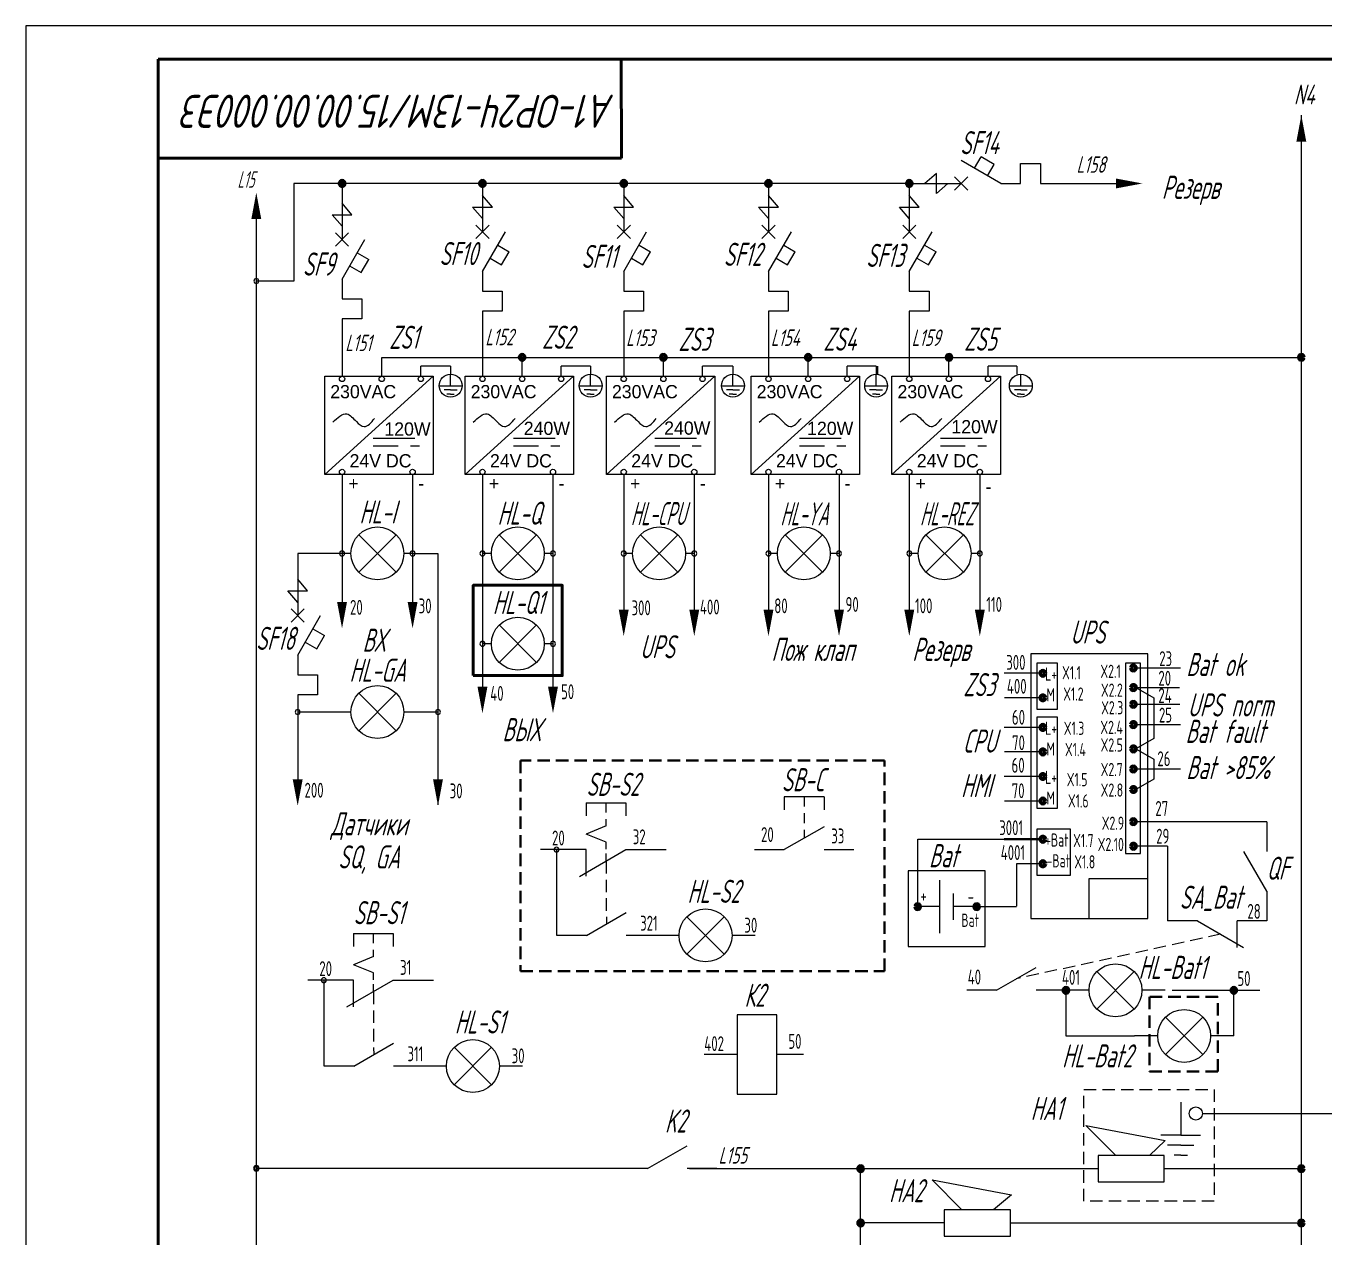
# Model space of a CAD drawing. Header units: millimetres. Extents: x 294 to 6216, y -3442 to 2720.
# Drawn here: x 1625.8 to 1822.1, y 626.2 to 809.3 of the extents above; entities that cross this region are included whole.
import ezdxf
from ezdxf.enums import TextEntityAlignment as Align

# ---------------------------------------------------------------- set-up
doc = ezdxf.new("R2010")
doc.units = ezdxf.units.MM
doc.header["$LTSCALE"] = 15
for name, pattern in [('DASHED2', [0.375, 0.25, -0.125]), ('DOT', [0.25, 0, -0.25]), ('HIDDEN2', [0.1875, 0.125, -0.0625]), ('K5LT_BASIC', [0]), ('K5LT_THIN', [0])]:
    doc.linetypes.add(name, pattern=pattern)
for name, color, linetype, lineweight in [('0.35 TEXT', 7, 'Continuous', 35), ('0.4 ТЕКСТ', 7, 'Continuous', 40), ('LWT 0.5', 7, 'Continuous', 50), ('LWT 0.6', 7, 'Continuous', 50), ('LWT 0.7', 7, 'Continuous', 70)]:
    doc.layers.add(name, color=color, linetype=linetype, lineweight=lineweight)
doc.layers.add('ШТРИХОВАЯ 2', color=7, linetype='HIDDEN2')
doc.styles.add('33', font='gost.shx', dxfattribs={"width": 0.75, "oblique": 15, "height": 2.5})
doc.styles.add('34', font='gost.shx', dxfattribs={"width": 0.75, "oblique": 15, "height": 3.5})
doc.styles.add('35', font='gost.shx', dxfattribs={"width": 0.75, "oblique": 15, "height": 5})
doc.styles.add('OPSI', font='ISI-ROMANS_PL.SHX', dxfattribs={"height": 1.5})

# ---------------------------------------------------------------- blocks, each defined once
blk = doc.blocks.new('НР контакт')
at = {"linetype": 'K5LT_BASIC'}
for p, q in [((4.5, 0), (10.5, 3.46)), ((4.5, 0), (0, 0)), ((15, 0), (10.5, 0))]:
    blk.add_line(p, q, dxfattribs=at)
blk = doc.blocks.new('UZIEMIENIE')
for p, q in [((0, 0), (4.85, 0)), ((2.43, 0), (2.43, 2.43)), ((2.43, -0.92), (1.05, -0.92)), ((2.43, -1.78), (1.64, -1.78)), ((2.43, -0.92), (3.8, -0.92)), ((2.43, -1.78), (3.21, -1.78))]:
    blk.add_line(p, q)
blk.add_circle((2.43, 0), 2.43)
blk = doc.blocks.new('Лампа сигнальная')
at = {"linetype": 'K5LT_BASIC'}
for p, q in [((10.33, -2.83), (4.67, 2.83)), ((4.67, -2.83), (10.33, 2.83)), ((3.5, 0), (0, 0)), ((15, 0), (11.5, 0))]:
    blk.add_line(p, q, dxfattribs=at)
blk.add_circle((7.5, 0), 4, dxfattribs=at)
blk = doc.blocks.new('Кнопка НР без фикс лев')
at = {"linetype": 'K5LT_BASIC'}
for p, q in [((10.5, 8), (4.5, 8)), ((4.5, 8), (4.5, 6)), ((10.5, 8), (10.5, 6)), ((10.5, 3.46), (4.5, 0)), ((0, 0), (4.5, 0)), ((10.5, 0), (15, 0))]:
    blk.add_line(p, q, dxfattribs=at)
at = {"linetype": 'K5LT_THIN'}
for p, q in [((7.5, 8), (7.5, 6.5)), ((7.5, 5.5), (7.5, 4)), ((7.5, 3), (7.5, 1.73))]:
    blk.add_line(p, q, dxfattribs=at)
blk = doc.blocks.new('Реле')
at = {"linetype": 'K5LT_BASIC'}
for p, q in [((5, 6), (5, -6)), ((11, 6), (5, 6)), ((11, -6), (11, 6)), ((5, 0), (0, 0)), ((15, 0), (11, 0)), ((5, -6), (11, -6))]:
    blk.add_line(p, q, dxfattribs=at)
blk = doc.blocks.new('НЗ контакт')
at = {"linetype": 'K5LT_BASIC'}
for p, q in [((4.5, 0), (0, 0)), ((4.5, 0), (11.5, -4.04)), ((10.5, -4), (10.5, 0)), ((15, 0), (10.5, 0))]:
    blk.add_line(p, q, dxfattribs=at)

msp = doc.modelspace()

# ---------------------------------------------------------------- linework, layer by layer
for p, q in [((2675.845, 809.294, -0.041), (1625.845, 809.294, -0.041)), ((1625.845, 809.294, -0.041), (1625.845, 215.294, -0.041)), ((1625.845, 809.294, -0.041), (1625.845, 215.294, -0.041)), ((1818.672, 795.789, -0.041), (1818.672, 223.304, -0.041)), ((1769.248, 787.793, -0.041), (1770.248, 789.523, -0.041)), ((1772.248, 788.363, -0.041), (1770.248, 789.523, -0.041)), ((1773.248, 785.483, -0.041), (1767.248, 788.943, -0.041)), ((1771.248, 786.633, -0.041), (1772.248, 788.363, -0.041)), ((1776.227, 785.483, -0.041), (1776.227, 788.483, -0.041)), ((1776.227, 788.483, -0.041), (1779.227, 788.483, -0.041)), ((1779.227, 788.483, -0.041), (1779.227, 785.483, -0.041)), ((1759.935, 785.483, -0.041), (1666.357, 785.483, -0.041)), ((1666.357, 785.483, -0.041), (1666.357, 770.734, -0.041)), ((1673.636, 785.483, -0.041), (1673.636, 777.01, -0.041)), ((1694.865, 785.483, -0.041), (1694.865, 778.169, -0.041)), ((1716.225, 785.483, -0.041), (1716.225, 778.169, -0.041)), ((1738.109, 785.483, -0.041), (1738.109, 778.169, -0.041)), ((1759.399, 785.483, -0.041), (1759.399, 778.169, -0.041)), ((1759.935, 785.483, -0.041), (1767.248, 785.483, -0.041)), ((1763.498, 786.983, -0.041), (1761.748, 785.483, -0.041)), ((1763.498, 783.983, -0.041), (1763.498, 786.983, -0.041)), ((1765.248, 785.483, -0.041), (1763.498, 783.983, -0.041)), ((1766.248, 786.483, -0.041), (1768.248, 784.483, -0.041)), ((1768.248, 786.483, -0.041), (1766.248, 784.483, -0.041)), ((1773.248, 785.483, -0.041), (1775.227, 785.483, -0.041)), ((1775.227, 785.483, -0.041), (1776.227, 785.483, -0.041)), ((1779.227, 785.483, -0.041), (1790.641, 785.483, -0.041)), ((1660.672, 783.668, -0.041), (1660.672, 582.145, -0.041)), ((1696.365, 781.919, -0.041), (1694.865, 783.669, -0.041)), ((1717.725, 781.919, -0.041), (1716.225, 783.669, -0.041)), ((1739.609, 781.919, -0.041), (1738.109, 783.669, -0.041)), ((1760.899, 781.919, -0.041), (1759.399, 783.669, -0.041)), ((1675.136, 780.76, -0.041), (1673.636, 782.51, -0.041)), ((1693.365, 781.919, -0.041), (1696.365, 781.919, -0.041)), ((1694.865, 780.169, -0.041), (1693.365, 781.919, -0.041)), ((1714.725, 781.919, -0.041), (1717.725, 781.919, -0.041)), ((1716.225, 780.169, -0.041), (1714.725, 781.919, -0.041)), ((1736.609, 781.919, -0.041), (1739.609, 781.919, -0.041)), ((1738.109, 780.169, -0.041), (1736.609, 781.919, -0.041)), ((1757.899, 781.919, -0.041), (1760.899, 781.919, -0.041)), ((1759.399, 780.169, -0.041), (1757.899, 781.919, -0.041)), ((1672.136, 780.76, -0.041), (1675.136, 780.76, -0.041)), ((1673.636, 779.01, -0.041), (1672.136, 780.76, -0.041)), ((1695.865, 779.169, -0.041), (1693.865, 777.169, -0.041)), ((1695.865, 777.169, -0.041), (1693.865, 779.169, -0.041)), ((1717.225, 779.169, -0.041), (1715.225, 777.169, -0.041)), ((1717.225, 777.169, -0.041), (1715.225, 779.169, -0.041)), ((1739.109, 779.169, -0.041), (1737.109, 777.169, -0.041)), ((1739.109, 777.169, -0.041), (1737.109, 779.169, -0.041)), ((1760.399, 779.169, -0.041), (1758.399, 777.169, -0.041)), ((1760.399, 777.169, -0.041), (1758.399, 779.169, -0.041)), ((1674.636, 778.01, -0.041), (1672.636, 776.01, -0.041)), ((1674.636, 776.01, -0.041), (1672.636, 778.01, -0.041)), ((1694.865, 772.169, -0.041), (1698.325, 778.169, -0.041)), ((1716.225, 772.169, -0.041), (1719.685, 778.169, -0.041)), ((1738.109, 772.169, -0.041), (1741.569, 778.169, -0.041)), ((1759.399, 772.169, -0.041), (1762.859, 778.169, -0.041)), ((1673.636, 771.01, -0.041), (1677.096, 777.01, -0.041)), ((1697.175, 776.169, -0.041), (1698.905, 775.169, -0.041)), ((1718.535, 776.169, -0.041), (1720.265, 775.169, -0.041)), ((1740.419, 776.169, -0.041), (1742.149, 775.169, -0.041)), ((1761.709, 776.169, -0.041), (1763.439, 775.169, -0.041)), ((1675.946, 775.01, -0.041), (1677.676, 774.01, -0.041)), ((1676.516, 772.01, -0.041), (1677.676, 774.01, -0.041)), ((1696.015, 774.169, -0.041), (1697.745, 773.169, -0.041)), ((1697.745, 773.169, -0.041), (1698.905, 775.169, -0.041)), ((1717.375, 774.169, -0.041), (1719.105, 773.169, -0.041)), ((1719.105, 773.169, -0.041), (1720.265, 775.169, -0.041)), ((1739.259, 774.169, -0.041), (1740.989, 773.169, -0.041)), ((1740.989, 773.169, -0.041), (1742.149, 775.169, -0.041)), ((1760.549, 774.169, -0.041), (1762.279, 773.169, -0.041)), ((1762.279, 773.169, -0.041), (1763.439, 775.169, -0.041)), ((1674.786, 773.01, -0.041), (1676.516, 772.01, -0.041)), ((1694.865, 772.169, -0.041), (1694.865, 770.191, -0.041)), ((1716.225, 772.169, -0.041), (1716.225, 770.191, -0.041)), ((1738.109, 772.169, -0.041), (1738.109, 770.191, -0.041)), ((1759.399, 772.169, -0.041), (1759.399, 770.191, -0.041)), ((1666.357, 770.734, -0.041), (1660.672, 770.734, -0.041)), ((1673.636, 771.01, -0.041), (1673.636, 769.031, -0.041)), ((1694.865, 770.191, -0.041), (1694.865, 769.191, -0.041)), ((1716.225, 770.191, -0.041), (1716.225, 769.191, -0.041)), ((1738.109, 770.191, -0.041), (1738.109, 769.191, -0.041)), ((1759.399, 770.191, -0.041), (1759.399, 769.191, -0.041)), ((1673.636, 769.031, -0.041), (1673.636, 768.031, -0.041)), ((1673.636, 768.031, -0.041), (1676.636, 768.031, -0.041)), ((1676.636, 768.031, -0.041), (1676.636, 765.031, -0.041)), ((1694.865, 769.191, -0.041), (1697.865, 769.191, -0.041)), ((1697.865, 769.191, -0.041), (1697.865, 766.191, -0.041)), ((1716.225, 769.191, -0.041), (1719.225, 769.191, -0.041)), ((1719.225, 769.191, -0.041), (1719.225, 766.191, -0.041)), ((1738.109, 769.191, -0.041), (1741.109, 769.191, -0.041)), ((1741.109, 769.191, -0.041), (1741.109, 766.191, -0.041)), ((1759.399, 769.191, -0.041), (1762.399, 769.191, -0.041)), ((1762.399, 769.191, -0.041), (1762.399, 766.191, -0.041)), ((1697.865, 766.191, -0.041), (1694.865, 766.191, -0.041)), ((1694.865, 766.191, -0.041), (1694.865, 756.328, -0.041)), ((1719.225, 766.191, -0.041), (1716.225, 766.191, -0.041)), ((1716.225, 766.191, -0.041), (1716.225, 756.328, -0.041)), ((1741.109, 766.191, -0.041), (1738.109, 766.191, -0.041)), ((1738.109, 766.191, -0.041), (1738.109, 756.328, -0.041)), ((1762.399, 766.191, -0.041), (1759.399, 766.191, -0.041)), ((1759.399, 766.191, -0.041), (1759.399, 756.328, -0.041)), ((1676.636, 765.031, -0.041), (1673.636, 765.031, -0.041)), ((1673.636, 765.031, -0.041), (1673.636, 756.328, -0.041)), ((1679.636, 756.328, -0.041), (1679.636, 759.195, -0.041)), ((1679.636, 759.195, -0.041), (1818.672, 759.195, -0.041)), ((1700.865, 756.328, -0.041), (1700.865, 759.195, -0.041)), ((1722.225, 756.328, -0.041), (1722.225, 759.195, -0.041)), ((1744.109, 756.328, -0.041), (1744.109, 759.195, -0.041)), ((1765.399, 756.328, -0.041), (1765.399, 759.195, -0.041)), ((1671.011, 741.473, -0.041), (1687.419, 756.328, -0.041)), ((1692.24, 741.473, -0.041), (1708.647, 756.328, -0.041)), ((1713.6, 741.473, -0.041), (1730.007, 756.328, -0.041)), ((1735.484, 741.473, -0.041), (1751.892, 756.328, -0.041)), ((1756.774, 741.473, -0.041), (1773.182, 756.328, -0.041)), ((1678.35, 746.982, -0.041), (1684.65, 746.982, -0.041)), ((1699.579, 746.982, -0.041), (1705.878, 746.982, -0.041)), ((1720.939, 746.982, -0.041), (1727.238, 746.982, -0.041)), ((1742.823, 746.982, -0.041), (1749.123, 746.982, -0.041)), ((1764.113, 746.982, -0.041), (1770.413, 746.982, -0.041)), ((1673.636, 741.473, -0.041), (1673.636, 722.387, -0.041)), ((1684.301, 741.473, -0.041), (1684.301, 722.228, -0.041)), ((1694.865, 741.473, -0.041), (1694.865, 709.561, -0.041)), ((1705.529, 741.473, -0.041), (1705.529, 711.198, -0.041)), ((1705.529, 741.473, -0.041), (1705.529, 709.402, -0.041)), ((1716.225, 741.473, -0.041), (1716.225, 721.211, -0.041)), ((1726.889, 741.473, -0.041), (1726.889, 725.401, -0.041)), ((1726.889, 741.473, -0.041), (1726.889, 721.052, -0.041)), ((1738.109, 741.473, -0.041), (1738.109, 721.211, -0.041)), ((1748.774, 741.473, -0.041), (1748.774, 725.401, -0.041)), ((1748.774, 741.473, -0.041), (1748.774, 721.052, -0.041)), ((1759.399, 741.473, -0.041), (1759.399, 721.211, -0.041)), ((1770.064, 741.473, -0.041), (1770.064, 725.401, -0.041)), ((1770.064, 741.473, -0.041), (1770.064, 721.052, -0.041)), ((1673.636, 729.555, -0.041), (1666.928, 729.555, -0.041)), ((1666.928, 729.555, -0.041), (1666.928, 720.153, -0.041)), ((1684.301, 729.555, -0.041), (1688.142, 729.555, -0.041)), ((1688.142, 729.555, -0.041), (1688.142, 691.562, -0.041)), ((1668.428, 723.903, -0.041), (1666.928, 725.653, -0.041)), ((1665.428, 723.903, -0.041), (1668.428, 723.903, -0.041)), ((1666.928, 722.153, -0.041), (1665.428, 723.903, -0.041)), ((1673.636, 722.387, -0.041), (1673.636, 722.228, -0.041)), ((1667.928, 721.153, -0.041), (1665.928, 719.153, -0.041)), ((1667.928, 719.153, -0.041), (1665.928, 721.153, -0.041)), ((1716.225, 721.211, -0.041), (1716.225, 721.052, -0.041)), ((1738.109, 721.211, -0.041), (1738.109, 721.052, -0.041)), ((1759.399, 721.211, -0.041), (1759.399, 721.052, -0.041)), ((1666.928, 714.153, -0.041), (1670.388, 720.153, -0.041)), ((1669.238, 718.153, -0.041), (1670.968, 717.153, -0.041)), ((1669.808, 715.153, -0.041), (1670.968, 717.153, -0.041)), ((1668.078, 716.153, -0.041), (1669.808, 715.153, -0.041)), ((1666.928, 714.153, -0.041), (1666.928, 712.174, -0.041)), ((1666.928, 712.174, -0.041), (1666.928, 711.174, -0.041)), ((1666.928, 711.174, -0.041), (1669.928, 711.174, -0.041)), ((1669.928, 711.174, -0.041), (1669.928, 708.174, -0.041)), ((1779.224, 711.43, -0.041), (1773.751, 711.43, -0.041)), ((1793.659, 712.231, -0.041), (1800.402, 712.231, -0.041)), ((1694.865, 709.561, -0.041), (1694.865, 709.402, -0.041)), ((1793.659, 709.267, -0.041), (1800.26, 709.267, -0.041)), ((1793.659, 709.267, -0.041), (1796.379, 707.697, -0.041)), ((1666.928, 708.174, -0.041), (1666.928, 695.404, -0.041)), ((1669.928, 708.174, -0.041), (1666.928, 708.174, -0.041)), ((1779.224, 707.723, -0.041), (1773.781, 707.723, -0.041)), ((1793.659, 706.743, -0.041), (1800.3, 706.743, -0.041)), ((1796.379, 707.697, -0.041), (1796.379, 701.576, -0.041)), ((1779.224, 703.247, -0.041), (1773.751, 703.247, -0.041)), ((1793.659, 703.674, -0.041), (1800.402, 703.674, -0.041)), ((1796.379, 701.576, -0.041), (1793.659, 700.006, -0.041)), ((1779.224, 699.54, -0.041), (1773.781, 699.54, -0.041)), ((1793.659, 700.006, -0.041), (1796.379, 698.436, -0.041)), ((1793.659, 696.966, -0.041), (1800.415, 696.966, -0.041)), ((1796.379, 698.436, -0.041), (1796.379, 695.43, -0.041)), ((1779.224, 695.826, -0.041), (1773.751, 695.826, -0.041)), ((1796.379, 695.43, -0.041), (1793.659, 693.86, -0.041)), ((1779.224, 692.119, -0.041), (1773.781, 692.119, -0.041)), ((1801.099, 688.995, -0.041), (1793.659, 688.995, -0.041)), ((1813.455, 688.995, -0.041), (1801.099, 688.995, -0.041)), ((1760.669, 676.526, -0.041), (1760.669, 686.337, -0.041)), ((1760.669, 686.337, -0.041), (1771.146, 686.337, -0.041)), ((1771.146, 686.337, -0.041), (1773.751, 686.337, -0.041)), ((1798.455, 685.288, -0.041), (1793.659, 685.288, -0.041)), ((1798.455, 685.288, -0.041), (1798.455, 673.995, -0.041)), ((1706.059, 684.771, -0.041), (1703.632, 684.771, -0.041)), ((1710.559, 684.771, -0.041), (1706.059, 684.771, -0.041)), ((1706.059, 684.771, -0.041), (1706.059, 671.804, -0.041)), ((1716.559, 684.771, -0.041), (1722.626, 684.771, -0.041)), ((1779.224, 682.63, -0.041), (1775.604, 682.63, -0.041)), ((1775.604, 682.63, -0.041), (1775.604, 676.206, -0.041)), ((1786.61, 674.385, -0.041), (1786.61, 680.407, -0.041)), ((1786.61, 680.407, -0.041), (1795.452, 680.407, -0.041)), ((1769.957, 676.151, -0.041), (1775.604, 676.151, -0.041)), ((1775.604, 676.206, -0.041), (1775.604, 676.206, -0.041)), ((1670.876, 665.021, -0.041), (1668.448, 665.021, -0.041)), ((1675.376, 665.021, -0.041), (1670.876, 665.021, -0.041)), ((1670.876, 665.021, -0.041), (1670.876, 652.054, -0.041)), ((1681.376, 665.021, -0.041), (1687.442, 665.021, -0.041)), ((1783.082, 663.504, -0.041), (1783.082, 656.606, -0.041)), ((1799.133, 663.504, -0.041), (1812.411, 663.504, -0.041)), ((1808.466, 656.606, -0.041), (1808.466, 663.504, -0.041)), ((1783.082, 656.606, -0.041), (1793.466, 656.606, -0.041)), ((1800.443, 646.6, -0.041), (1800.443, 641.6, -0.041)), ((1803.726, 644.87, -0.041), (1824.679, 644.87, -0.041)), ((1790.609, 638.545, -0.041), (1786.106, 643.048, -0.041)), ((1786.106, 643.048, -0.041), (1798.088, 640.804, -0.041)), ((1798.088, 640.804, -0.041), (1795.717, 638.545, -0.041)), ((1800.443, 641.6, -0.041), (1797.443, 641.6, -0.041)), ((1800.443, 640.1, -0.041), (1798.443, 640.1, -0.041)), ((1800.443, 641.6, -0.041), (1803.443, 641.6, -0.041)), ((1800.443, 640.1, -0.041), (1802.443, 640.1, -0.041)), ((1787.935, 638.545, -0.041), (1787.935, 634.545, -0.041)), ((1797.935, 638.545, -0.041), (1787.935, 638.545, -0.041)), ((1797.935, 634.545, -0.041), (1797.935, 638.545, -0.041)), ((1800.443, 638.6, -0.041), (1799.443, 638.6, -0.041)), ((1800.443, 638.6, -0.041), (1801.443, 638.6, -0.041)), ((1715.307, 636.545, -0.041), (1660.672, 636.545, -0.041)), ((1726.159, 636.545, -0.041), (1787.935, 636.545, -0.041)), ((1752.039, 618.594, -0.041), (1752.039, 636.545, -0.041)), ((1797.935, 636.545, -0.041), (1818.679, 636.545, -0.041)), ((1767.368, 630.331, -0.041), (1762.864, 634.834, -0.041)), ((1762.864, 634.834, -0.041), (1774.847, 632.591, -0.041)), ((1787.935, 634.545, -0.041), (1797.935, 634.545, -0.041)), ((1774.847, 632.591, -0.041), (1772.139, 630.331, -0.041)), ((1774.693, 630.331, -0.041), (1764.693, 630.331, -0.041)), ((1764.693, 630.331, -0.041), (1764.693, 626.331, -0.041)), ((1774.693, 626.331, -0.041), (1774.693, 630.331, -0.041)), ((1764.693, 628.331, -0.041), (1752.039, 628.331, -0.041)), ((1774.693, 628.331, -0.041), (1818.679, 628.331, -0.041)), ((1764.693, 626.331, -0.041), (1774.693, 626.331, -0.041))]:
    msp.add_line(p, q)
at = {"lineweight": 25}
for p, q in [((1685.541, 756.328, -0.041), (1685.542, 757.871, -0.041)), ((1690.049, 757.871, -0.041), (1685.542, 757.871, -0.041)), ((1690.049, 757.871, -0.041), (1690.049, 756.639, -0.041)), ((1711.215, 757.871, -0.041), (1706.77, 757.871, -0.041)), ((1706.77, 756.328, -0.041), (1706.77, 757.871, -0.041)), ((1711.215, 757.871, -0.041), (1711.215, 756.639, -0.041)), ((1732.729, 757.871, -0.041), (1728.13, 757.871, -0.041)), ((1728.13, 756.328, -0.041), (1728.13, 757.871, -0.041)), ((1732.729, 757.871, -0.041), (1732.729, 756.639, -0.041)), ((1750.014, 756.328, -0.041), (1750.015, 757.871, -0.041)), ((1754.38, 757.871, -0.041), (1750.015, 757.871, -0.041)), ((1754.38, 757.871, -0.041), (1754.38, 756.639, -0.041)), ((1754.608, 757.871, -0.041), (1754.608, 756.639, -0.041)), ((1775.67, 757.871, -0.041), (1771.304, 757.871, -0.041)), ((1771.304, 756.328, -0.041), (1771.304, 757.871, -0.041)), ((1775.67, 757.871, -0.041), (1775.67, 756.639, -0.041))]:
    msp.add_line(p, q, dxfattribs=at)
at = {"linetype": 'DASHED2'}
for p, q in [((1678.35, 745.839, -0.041), (1685.335, 745.839, -0.041)), ((1699.579, 745.839, -0.041), (1706.564, 745.839, -0.041)), ((1720.939, 745.839, -0.041), (1727.924, 745.839, -0.041)), ((1742.823, 745.839, -0.041), (1749.808, 745.839, -0.041)), ((1764.113, 745.839, -0.041), (1771.098, 745.839, -0.041))]:
    msp.add_line(p, q, dxfattribs=at)
at = {"linetype": 'K5LT_BASIC'}
for p, q in [((1681.812, 726.725, -0.041), (1676.152, 732.385, -0.041)), ((1676.152, 726.725, -0.041), (1681.812, 732.385, -0.041)), ((1703.04, 726.725, -0.041), (1697.38, 732.385, -0.041)), ((1697.38, 726.725, -0.041), (1703.04, 732.385, -0.041)), ((1724.4, 726.725, -0.041), (1718.74, 732.385, -0.041)), ((1718.74, 726.725, -0.041), (1724.4, 732.385, -0.041)), ((1746.285, 726.725, -0.041), (1740.625, 732.385, -0.041)), ((1740.625, 726.725, -0.041), (1746.285, 732.385, -0.041)), ((1767.575, 726.725, -0.041), (1761.915, 732.385, -0.041)), ((1761.915, 726.725, -0.041), (1767.575, 732.385, -0.041)), ((1674.982, 729.555, -0.041), (1673.636, 729.555, -0.041)), ((1684.301, 729.555, -0.041), (1682.982, 729.555, -0.041)), ((1696.21, 729.555, -0.041), (1694.865, 729.555, -0.041)), ((1705.529, 729.555, -0.041), (1704.21, 729.555, -0.041)), ((1717.57, 729.555, -0.041), (1716.225, 729.555, -0.041)), ((1726.889, 729.555, -0.041), (1725.57, 729.555, -0.041)), ((1739.455, 729.555, -0.041), (1738.109, 729.555, -0.041)), ((1748.774, 729.555, -0.041), (1747.455, 729.555, -0.041)), ((1760.745, 729.555, -0.041), (1759.399, 729.555, -0.041)), ((1770.064, 729.555, -0.041), (1768.745, 729.555, -0.041)), ((1703.04, 713.072, -0.041), (1697.38, 718.732, -0.041)), ((1697.38, 713.072, -0.041), (1703.04, 718.732, -0.041)), ((1696.21, 715.902, -0.041), (1694.865, 715.902, -0.041)), ((1705.529, 715.902, -0.041), (1704.21, 715.902, -0.041)), ((1681.812, 702.747, -0.041), (1676.152, 708.407, -0.041)), ((1676.152, 702.747, -0.041), (1681.812, 708.407, -0.041)), ((1674.982, 705.577, -0.041), (1666.928, 705.577, -0.041)), ((1688.142, 705.577, -0.041), (1682.982, 705.577, -0.041)), ((1710.559, 691.862, -0.041), (1716.559, 691.862, -0.041)), ((1710.559, 691.862, -0.041), (1710.559, 689.862, -0.041)), ((1716.559, 691.862, -0.041), (1716.559, 689.862, -0.041)), ((1709.559, 680.731, -0.041), (1716.559, 684.771, -0.041)), ((1710.559, 680.771, -0.041), (1710.559, 684.771, -0.041)), ((1764.022, 672.151, -0.041), (1764.022, 680.151, -0.041)), ((1766.022, 678.151, -0.041), (1766.022, 674.151, -0.041)), ((1764.022, 676.151, -0.041), (1761.044, 676.151, -0.041)), ((1769.207, 676.151, -0.041), (1766.022, 676.151, -0.041)), ((1675.376, 672.112, -0.041), (1681.376, 672.112, -0.041)), ((1675.376, 672.112, -0.041), (1675.376, 670.112, -0.041)), ((1681.376, 672.112, -0.041), (1681.376, 670.112, -0.041)), ((1674.376, 660.981, -0.041), (1681.376, 665.021, -0.041)), ((1675.376, 661.021, -0.041), (1675.376, 665.021, -0.041))]:
    msp.add_line(p, q, dxfattribs=at)
at = {"linetype": 'K5LT_THIN'}
for p, q in [((1713.559, 690.362, -0.041), (1713.559, 691.862, -0.041)), ((1713.559, 688.38, -0.041), (1713.559, 689.38, -0.041)), ((1713.559, 688.38, -0.041), (1710.559, 687.13, -0.041)), ((1713.559, 685.88, -0.041), (1710.559, 687.13, -0.041)), ((1713.559, 684.824, -0.041), (1713.559, 685.88, -0.041)), ((1713.559, 683.04, -0.041), (1713.559, 684.162, -0.041)), ((1678.376, 670.612, -0.041), (1678.376, 672.112, -0.041)), ((1678.376, 668.629, -0.041), (1678.376, 669.629, -0.041)), ((1678.376, 668.629, -0.041), (1675.376, 667.379, -0.041)), ((1678.376, 666.129, -0.041), (1675.376, 667.379, -0.041)), ((1678.376, 665.074, -0.041), (1678.376, 666.129, -0.041)), ((1678.376, 663.289, -0.041), (1678.376, 664.412, -0.041))]:
    msp.add_line(p, q, dxfattribs=at)
at = {"elevation": -0.041}
for points in [[(1818.672, 791.789, 1.5, 0, 0), (1818.672, 795.789, 0, 0, 0)], [(1790.641, 785.483, 1.5, 0, 0), (1794.641, 785.483, 0, 0, 0)], [(1673.636, 722.228, 1.5, 0, 0), (1673.636, 718.228, 0, 0, 0)], [(1684.301, 722.228, 1.5, 0, 0), (1684.301, 718.228, 0, 0, 0)], [(1716.225, 721.052, 1.5, 0, 0), (1716.225, 717.052, 0, 0, 0)], [(1726.889, 721.052, 1.5, 0, 0), (1726.889, 717.052, 0, 0, 0)], [(1738.109, 721.052, 1.5, 0, 0), (1738.109, 717.052, 0, 0, 0)], [(1748.774, 721.052, 1.5, 0, 0), (1748.774, 717.052, 0, 0, 0)], [(1759.399, 721.052, 1.5, 0, 0), (1759.399, 717.052, 0, 0, 0)], [(1770.064, 721.052, 1.5, 0, 0), (1770.064, 717.052, 0, 0, 0)], [(1694.865, 709.402, 1.5, 0, 0), (1694.865, 705.402, 0, 0, 0)], [(1705.529, 709.402, 1.5, 0, 0), (1705.529, 705.402, 0, 0, 0)], [(1666.928, 695.404, 1.5, 0, 0), (1666.928, 691.404, 0, 0, 0)], [(1688.142, 695.404, 1.5, 0, 0), (1688.142, 691.404, 0, 0, 0)]]:
    msp.add_lwpolyline(points, format="xyseb", dxfattribs=at)
for points in [[(1671.011, 756.328), (1687.419, 756.328), (1687.419, 741.473), (1671.011, 741.473)], [(1692.24, 756.328), (1708.647, 756.328), (1708.647, 741.473), (1692.24, 741.473)], [(1713.6, 756.328), (1730.007, 756.328), (1730.007, 741.473), (1713.6, 741.473)], [(1735.484, 756.328), (1751.892, 756.328), (1751.892, 741.473), (1735.484, 741.473)], [(1756.774, 756.328), (1773.182, 756.328), (1773.182, 741.473), (1756.774, 741.473)], [(1778.685, 705.991), (1781.788, 705.991), (1781.788, 712.961), (1778.685, 712.961)], [(1792.087, 684.202), (1794.354, 684.202), (1794.354, 712.952), (1792.087, 712.952)], [(1778.685, 691.033), (1781.788, 691.033), (1781.788, 704.777), (1778.685, 704.777)], [(1778.685, 680.897), (1783.763, 680.897), (1783.763, 687.867), (1778.685, 687.867)], [(1759.251, 670.105), (1770.864, 670.105), (1770.864, 681.57), (1759.251, 681.57)]]:
    msp.add_lwpolyline(points, close=True, dxfattribs=at)
msp.add_lwpolyline([(1795.452, 709.988), (1795.452, 714.361), (1777.768, 714.361), (1777.768, 674.385), (1795.452, 674.385), (1795.452, 709.988)], dxfattribs=at)
for centre, radius in [((1673.636, 755.929, -0.041), 0.399), ((1679.636, 755.929, -0.041), 0.399), ((1685.541, 755.929, -0.041), 0.399), ((1694.865, 755.929, -0.041), 0.399), ((1700.865, 755.929, -0.041), 0.399), ((1706.77, 755.929, -0.041), 0.399), ((1716.225, 755.929, -0.041), 0.399), ((1722.225, 755.929, -0.041), 0.399), ((1728.13, 755.929, -0.041), 0.399), ((1738.109, 755.929, -0.041), 0.399), ((1744.109, 755.929, -0.041), 0.399), ((1750.014, 755.929, -0.041), 0.399), ((1759.399, 755.929, -0.041), 0.399), ((1765.399, 755.929, -0.041), 0.399), ((1771.304, 755.929, -0.041), 0.399), ((1673.636, 741.871, -0.041), 0.399), ((1684.301, 741.871, -0.041), 0.399), ((1694.865, 741.871, -0.041), 0.399), ((1705.529, 741.871, -0.041), 0.399), ((1716.225, 741.871, -0.041), 0.399), ((1726.889, 741.871, -0.041), 0.399), ((1738.109, 741.871, -0.041), 0.399), ((1748.774, 741.871, -0.041), 0.399), ((1759.399, 741.871, -0.041), 0.399), ((1770.064, 741.871, -0.041), 0.399), ((1802.726, 644.87, -0.041), 1)]:
    msp.add_circle(centre, radius)
at = {"linetype": 'K5LT_BASIC'}
for centre in [(1678.982, 729.555, -0.041), (1700.21, 729.555, -0.041), (1721.57, 729.555, -0.041), (1743.455, 729.555, -0.041), (1764.745, 729.555, -0.041), (1700.21, 715.902, -0.041), (1678.982, 705.577, -0.041)]:
    msp.add_circle(centre, 4, dxfattribs=at)
for centre, start, end in [((1660.672, 770.734, -0.041), 0, 180), ((1660.672, 770.734, -0.041), 180, 0), ((1673.636, 729.555, -0.041), 0, 180), ((1673.636, 729.555, -0.041), 180, 0), ((1684.301, 729.555, -0.041), 0, 180), ((1684.301, 729.555, -0.041), 180, 0), ((1694.865, 729.555, -0.041), 0, 180), ((1694.865, 729.555, -0.041), 180, 0), ((1705.529, 729.555, -0.041), 0, 180), ((1705.529, 729.555, -0.041), 180, 0), ((1716.225, 729.555, -0.041), 0, 180), ((1716.225, 729.555, -0.041), 180, 0), ((1726.889, 729.555, -0.041), 0, 180), ((1726.889, 729.555, -0.041), 180, 0), ((1738.109, 729.555, -0.041), 0, 180), ((1738.109, 729.555, -0.041), 180, 0), ((1748.774, 729.555, -0.041), 0, 180), ((1748.774, 729.555, -0.041), 180, 0), ((1759.399, 729.555, -0.041), 0, 180), ((1759.399, 729.555, -0.041), 180, 0), ((1770.064, 729.555, -0.041), 0, 180), ((1770.064, 729.555, -0.041), 180, 0), ((1694.865, 715.902, -0.041), 0, 180), ((1694.865, 715.902, -0.041), 180, 0), ((1705.529, 715.902, -0.041), 0, 180), ((1705.529, 715.902, -0.041), 180, 0), ((1666.928, 705.577, -0.041), 0, 180), ((1666.928, 705.577, -0.041), 180, 0), ((1688.142, 705.577, -0.041), 0, 180), ((1688.142, 705.577, -0.041), 180, 0), ((1706.059, 684.771, -0.041), 0, 180), ((1706.059, 684.771, -0.041), 180, 0), ((1670.876, 665.021, -0.041), 0, 180), ((1670.876, 665.021, -0.041), 180, 0)]:
    msp.add_arc(centre, 0.375, start, end)
for points in [[(1672.245, 749.383, -0.041), (1674.353, 750.651, -0.041), (1675.808, 749.486, -0.041), (1676.956, 748.736, -0.041), (1678.562, 749.962, -0.041)], [(1693.474, 749.383, -0.041), (1695.581, 750.651, -0.041), (1697.036, 749.486, -0.041), (1698.184, 748.736, -0.041), (1699.79, 749.962, -0.041)], [(1714.834, 749.383, -0.041), (1716.941, 750.651, -0.041), (1718.396, 749.486, -0.041), (1719.544, 748.736, -0.041), (1721.15, 749.962, -0.041)], [(1736.719, 749.383, -0.041), (1738.826, 750.651, -0.041), (1740.281, 749.486, -0.041), (1741.429, 748.736, -0.041), (1743.035, 749.962, -0.041)], [(1758.008, 749.383, -0.041), (1760.116, 750.651, -0.041), (1761.571, 749.486, -0.041), (1762.718, 748.736, -0.041), (1764.325, 749.962, -0.041)]]:
    msp.add_spline(points, degree=3)
at = {"layer": '0.35 TEXT', "elevation": -0.041}
msp.add_lwpolyline([(1660.672, 780.1, 1.5, 0, 0), (1660.672, 784.1, 0, 0, 0)], format="xyseb", dxfattribs=at)
at = {"layer": '0.35 TEXT'}
for start, end in [(0, 180), (180, 0)]:
    msp.add_arc((1660.672, 636.589, -0.041), 0.375, start, end, dxfattribs=at)
at = {"layer": '0.4 ТЕКСТ'}
msp.add_line((1779.224, 686.337, -0.041), (1773.751, 686.337, -0.041), dxfattribs=at)
at = {"layer": '0.4 ТЕКСТ', "linetype": 'HIDDEN2', "elevation": -0.02}
for points in [[(1700.614, 666.417), (1755.671, 666.417), (1755.671, 698.228), (1700.614, 698.228)], [(1795.728, 651.242), (1806.064, 651.242), (1806.064, 662.514), (1795.728, 662.514)]]:
    msp.add_lwpolyline(points, close=True, dxfattribs=at)
at = {"layer": 'LWT 0.5', "elevation": -0.041}
msp.add_lwpolyline([(1693.469, 711.096), (1706.917, 711.096), (1706.917, 724.745), (1693.469, 724.745)], close=True, dxfattribs=at)
at = {"layer": 'LWT 0.6'}
for p, q in [((1645.845, 804.294, -0.041), (2670.845, 804.294, -0.041)), ((1645.845, 220.294, -0.041), (1645.845, 804.294, -0.041)), ((1715.895, 789.294, -0.041), (1715.845, 804.294, -0.041)), ((1645.845, 789.294, -0.041), (1715.895, 789.294, -0.041))]:
    msp.add_line(p, q, dxfattribs=at)
at = {"layer": 'LWT 0.7'}
for centre, start, end in [((1673.636, 785.483, -0.041), 0, 180), ((1673.636, 785.483, -0.041), 180, 0), ((1694.865, 785.483, -0.041), 0, 180), ((1694.865, 785.483, -0.041), 180, 0), ((1716.225, 785.483, -0.041), 0, 180), ((1716.225, 785.483, -0.041), 180, 0), ((1738.109, 785.483, -0.041), 0, 180), ((1738.109, 785.483, -0.041), 180, 0), ((1759.399, 785.483, -0.041), 0, 180), ((1759.399, 785.483, -0.041), 180, 0), ((1700.865, 759.195, -0.041), 0, 180), ((1722.225, 759.195, -0.041), 0, 180), ((1744.109, 759.195, -0.041), 0, 180), ((1765.399, 759.195, -0.041), 0, 180), ((1818.672, 759.195, -0.041), 0, 180), ((1700.865, 759.195, -0.041), 180, 0), ((1722.225, 759.195, -0.041), 180, 0), ((1744.109, 759.195, -0.041), 180, 0), ((1765.399, 759.195, -0.041), 180, 0), ((1818.672, 759.195, -0.041), 180, 0), ((1793.284, 712.231, -0.041), 0, 180), ((1779.599, 711.43, -0.041), 0, 180), ((1779.599, 711.43, -0.041), 180, 0), ((1793.284, 712.231, -0.041), 180, 0), ((1793.284, 709.267, -0.041), 0, 180), ((1793.284, 709.267, -0.041), 180, 0), ((1779.599, 707.723, -0.041), 0, 180), ((1779.599, 707.723, -0.041), 180, 0), ((1793.284, 706.743, -0.041), 0, 180), ((1793.284, 706.743, -0.041), 180, 0), ((1779.599, 703.247, -0.041), 0, 180), ((1779.599, 703.247, -0.041), 180, 0), ((1793.284, 703.674, -0.041), 0, 180), ((1793.284, 703.674, -0.041), 180, 0), ((1779.599, 699.54, -0.041), 0, 180), ((1779.599, 699.54, -0.041), 180, 0), ((1793.284, 700.006, -0.041), 0, 180), ((1793.284, 700.006, -0.041), 180, 0), ((1793.284, 696.966, -0.041), 0, 180), ((1793.284, 696.966, -0.041), 180, 0), ((1779.599, 695.826, -0.041), 0, 180), ((1779.599, 695.826, -0.041), 180, 0), ((1793.284, 693.86, -0.041), 0, 180), ((1793.284, 693.86, -0.041), 180, 0), ((1779.599, 692.119, -0.041), 0, 180), ((1779.599, 692.119, -0.041), 180, 0), ((1793.284, 688.995, -0.041), 0, 180), ((1793.284, 688.995, -0.041), 180, 0), ((1779.599, 686.337, -0.041), 0, 180), ((1779.599, 686.337, -0.041), 180, 0), ((1793.284, 685.288, -0.041), 0, 180), ((1793.284, 685.288, -0.041), 180, 0), ((1779.599, 682.63, -0.041), 0, 180), ((1779.599, 682.63, -0.041), 180, 0), ((1760.669, 676.151, -0.041), 0, 180), ((1760.669, 676.151, -0.041), 180, 0), ((1769.582, 676.151, -0.041), 0, 180), ((1769.582, 676.151, -0.041), 180, 0), ((1783.082, 663.504, -0.041), 0, 180), ((1783.082, 663.504, -0.041), 180, 0), ((1808.466, 663.504, -0.041), 0, 180), ((1808.466, 663.504, -0.041), 180, 0), ((1752.039, 636.545, -0.041), 0, 180), ((1752.039, 636.545, -0.041), 180, 0), ((1818.679, 636.545, -0.041), 0, 180), ((1818.679, 636.545, -0.041), 180, 0), ((1752.039, 628.331, -0.041), 0, 180), ((1752.039, 628.331, -0.041), 180, 0), ((1818.679, 628.331, -0.041), 0, 180), ((1818.679, 628.331, -0.041), 180, 0)]:
    msp.add_arc(centre, 0.375, start, end, dxfattribs=at)
at = {"layer": 'ШТРИХОВАЯ 2'}
for p, q in [((1713.559, 683.04, -0.041), (1713.6, 673.534, -0.041)), ((1806.455, 671.975, -0.041), (1775.582, 665.234, -0.041)), ((1678.376, 663.289, -0.041), (1678.417, 653.784, -0.041)), ((1785.788, 648.518, -0.041), (1805.502, 648.518, -0.041)), ((1785.788, 631.609, -0.041), (1785.788, 648.518, -0.041)), ((1805.502, 648.518, -0.041), (1805.502, 631.609, -0.041)), ((1805.502, 631.609, -0.041), (1785.788, 631.609, -0.041))]:
    msp.add_line(p, q, dxfattribs=at)

# ---------------------------------------------------------------- block references
at = {"xscale": 0.711002539814217, "yscale": 0.711002539817855, "zscale": 0.7110025398181037}
for p in [(1688.325, 754.914, -0.041), (1709.49, 754.914, -0.041), (1731.004, 754.914, -0.041), (1752.655, 754.914, -0.041), (1774.535, 754.914, -0.041)]:
    msp.add_blockref('UZIEMIENIE', p, dxfattribs=at)
for name, p in [('Кнопка НР без фикс лев', (1736.006, 684.771, -0.041)), ('НР контакт', (1706.1, 671.804, -0.041)), ('Лампа сигнальная', (1721.1, 671.804, -0.041)), ('НЗ контакт', (1798.455, 673.995, -0.041)), ('Лампа сигнальная', (1783.082, 663.504, -0.041)), ('НР контакт', (1768.082, 663.504, -0.041)), ('Реле', (1728.398, 653.797, -0.041)), ('Лампа сигнальная', (1793.466, 656.606, -0.041)), ('Лампа сигнальная', (1685.917, 652.054, -0.041)), ('НР контакт', (1670.917, 652.054, -0.041)), ('НР контакт', (1715.307, 636.545, -0.041))]:
    msp.add_blockref(name, p)
at = {"rotation": 90}
msp.add_blockref('НР контакт', (1813.455, 673.995, -0.041), dxfattribs=at)

# ---------------------------------------------------------------- texts
at = {"linetype": 'DOT', "char_height": 2, "attachment_point": 1, "style": 'OPSI'}
for s, insert, width in [('230VAC', (1671.854, 755.009, -0.041), 18.00442), ('230VAC', (1693.083, 755.009, -0.041), 18.00442), ('230VAC', (1714.443, 755.009, -0.041), 18.00442), ('230VAC', (1736.327, 755.009, -0.041), 18.00442), ('230VAC', (1757.617, 755.009, -0.041), 18.00442), ('120W', (1765.768, 749.707, -0.041), 7.4), ('120W', (1680.037, 749.364, -0.041), 7.4), ('240W', (1701.112, 749.464, -0.041), 7.4), ('240W', (1722.337, 749.501, -0.041), 7.4), ('120W', (1743.953, 749.464, -0.041), 7.4), ('24V DC', (1674.775, 744.559, -0.041), 18.00442), ('24V DC', (1696.003, 744.559, -0.041), 18.00442), ('24V DC', (1717.363, 744.559, -0.041), 18.00442), ('24V DC', (1739.248, 744.559, -0.041), 18.00442), ('24V DC', (1760.538, 744.559, -0.041), 18.00442)]:
    msp.add_mtext(s, dxfattribs=dict(at, insert=insert, width=width))
at = {"ltscale": 0.2, "char_height": 2, "width": 1.80117, "attachment_point": 1, "style": 'OPSI'}
for s, insert in [('+', (1674.583, 741.145, -0.041)), ('-', (1685.158, 741.145, -0.041)), ('+', (1695.811, 741.145, -0.041)), ('-', (1706.386, 741.145, -0.041)), ('+', (1717.171, 741.145, -0.041)), ('-', (1727.746, 741.145, -0.041)), ('+', (1739.056, 741.145, -0.041)), ('-', (1749.631, 741.145, -0.041)), ('+', (1760.346, 741.145, -0.041)), ('-', (1770.921, 740.646, -0.041))]:
    msp.add_mtext(s, dxfattribs=dict(at, insert=insert))
at = {"layer": '0.35 TEXT', "style": '35', "oblique": 15, "width": 0.885568}
msp.add_text('A1-ОР2Ч-13М/15.00.00.000Э3', height=5, rotation=180, dxfattribs=at).set_placement((1714.885, 798.904, -0.041), (1649.885, 798.904, -0.041), align=Align.FIT)
at = {"layer": '0.35 TEXT', "oblique": 15}
for s, height, style, width, p in [('N4', 3, '33', 0.8, (1817.55, 797.437, -0.041)), ('SF14', 3.5, '34', 0.75, (1767.088, 789.901, -0.041)), ('L158', 2.5, '33', 0.8, (1784.681, 787.091, -0.041)), ('L15', 2.5, '33', 0.65, (1657.832, 784.83, -0.041)), ('Резерв', 3.5, '34', 0.75, (1797.576, 783.156, -0.041)), ('SF10', 3.5, '34', 0.75, (1688.365, 773.141, -0.041)), ('SF11', 3.5, '34', 0.75, (1709.826, 772.703, -0.041)), ('SF12', 3.5, '34', 0.75, (1731.345, 773.024, -0.041)), ('SF13', 3.5, '34', 0.75, (1752.88, 772.862, -0.041)), ('SF9', 3.5, '34', 0.75, (1667.711, 771.554, -0.041)), ('L152', 2.5, '33', 0.8, (1695.298, 761.017, -0.041)), ('L151', 2.5, '33', 0.8, (1674.129, 760.132, -0.041)), ('L153', 2.5, '33', 0.8, (1716.584, 760.915, -0.041)), ('L154', 2.5, '33', 0.8, (1738.468, 760.915, -0.041)), ('L159', 2.5, '33', 0.8, (1759.758, 760.915, -0.041)), ('HL-I', 3.5, '34', 0.75, (1676.268, 734.077, -0.041)), ('HL-Q', 3.5, '34', 0.75, (1697.143, 733.894, -0.041)), ('HL-CPU', 3.5, '34', 0.631078, (1717.292, 733.824, -0.041)), ('HL-YA', 3.5, '34', 0.631078, (1739.907, 733.795, -0.041)), ('HL-REZ', 3.5, '34', 0.631078, (1761.01, 733.795, -0.041)), ('HL-Q1', 3.5, '34', 0.75, (1696.429, 720.383, -0.041)), ('SF18', 3.5, '34', 0.75, (1660.635, 714.962, -0.041)), ('UPS', 3.5, '34', 0.75, (1783.762, 715.911, -0.041)), ('ВХ', 3.5, '34', 0.75, (1676.728, 714.68, -0.041)), ('UPS', 3.5, '34', 0.75, (1718.682, 713.692, -0.041)), ('Пож клап', 3.5, '34', 0.75, (1738.551, 713.29, -0.041)), ('Резерв', 3.5, '34', 0.75, (1759.84, 713.29, -0.041)), ('Bat ok', 3.5, '34', 0.75, (1801.286, 711.014, -0.041)), ('HL-GA', 3.5, '34', 0.75, (1674.758, 710.144, -0.041)), ('UPS norm', 3.5, '34', 0.75, (1801.493, 704.89, -0.041)), ('ВЫХ', 3.5, '34', 0.75, (1697.883, 701.16, -0.041)), ('CPU', 3.5, '34', 0.75, (1767.492, 699.428, -0.041)), ('Bat fault', 3.5, '34', 0.75, (1801.166, 700.904, -0.041)), ('Bat >85%%%', 3.5, '34', 0.75, (1801.286, 695.426, -0.041)), ('SB-C', 3.5, '34', 0.75, (1740.104, 693.591, -0.041)), ('SB-S2', 3.5, '34', 0.75, (1710.569, 692.903, -0.041)), ('HMI', 3.5, '34', 0.75, (1767.227, 692.696, -0.041)), ('Датчики', 3.5, '34', 0.75, (1671.943, 686.924, -0.041)), ('SQ, GA', 3.5, '34', 0.75, (1673.057, 681.922, -0.041)), ('Bat', 3.5, '34', 0.75, (1762.375, 682.111, -0.041)), ('QF', 3.5, '34', 0.75, (1813.407, 680.209, -0.041)), ('HL-S2', 3.5, '34', 0.75, (1725.867, 676.721, -0.041)), ('SA_Bat', 3.5, '34', 0.75, (1800.28, 675.826, -0.041)), ('SB-S1', 3.5, '34', 0.75, (1675.38, 673.495, -0.041)), ('HL-Bat1', 3.5, '34', 0.75, (1794.063, 665.22, -0.041)), ('К2', 3.5, '34', 0.75, (1734.469, 661.018, -0.041)), ('HL-S1', 3.5, '34', 0.75, (1690.683, 656.971, -0.041)), ('HL-Bat2', 3.5, '34', 0.75, (1782.508, 651.838, -0.041)), ('HA1', 3.5, '34', 0.75, (1777.761, 643.889, -0.041)), ('K2', 3.5, '34', 0.75, (1722.454, 641.994, -0.041)), ('L155', 2.5, '33', 0.8, (1730.557, 637.298, -0.041)), ('HA2', 3.5, '34', 0.75, (1756.348, 631.469, -0.041))]:
    msp.add_text(s, height=height, dxfattribs=dict(at, style=style, width=width)).set_placement(p)
at = {"layer": '0.35 TEXT', "style": '33'}
for s, height, width, p in [('20', 2.25, 0.774574, (1674.84, 720.276, -0.041)), ('30', 2.25, 0.774574, (1685.223, 720.49, -0.041)), ('300', 2.25, 0.774574, (1717.404, 720.197, -0.041)), ('400', 2.25, 0.774574, (1727.748, 720.331, -0.041)), ('80', 2.25, 0.774574, (1738.986, 720.504, -0.041)), ('90', 2.25, 0.774574, (1749.761, 720.717, -0.041)), ('100', 2.25, 0.774574, (1760.276, 720.504, -0.041)), ('110', 2.25, 0.774574, (1771.051, 720.717, -0.041)), ('23', 2.25, 0.774574, (1797.19, 712.515, -0.041)), ('300', 2.25, 0.774574, (1774.06, 711.949, -0.041)), ('X1.1', 2, 0.8, (1782.506, 710.518, -0.041)), ('X2.1', 2, 0.8, (1788.301, 710.73, -0.041)), ('400', 2.25, 0.774574, (1774.16, 708.341, -0.041)), ('L+', 2, 0.8, (1779.935, 710.311, -0.041)), ('20', 2.25, 0.774574, (1797.059, 709.557, -0.041)), ('40', 2.25, 0.774574, (1696.042, 707.263, -0.041)), ('50', 2.25, 0.774574, (1706.748, 707.515, -0.041)), ('M', 2, 0.8, (1780.151, 707.178, -0.041)), ('X1.2', 2, 0.8, (1782.684, 707.299, -0.041)), ('X2.2', 2, 0.8, (1788.378, 707.884, -0.041)), ('24', 2.25, 0.774574, (1797.059, 706.947, -0.041)), ('X2.3', 2, 0.8, (1788.415, 705.223, -0.041)), ('60', 2.25, 0.774574, (1774.92, 703.658, -0.041)), ('25', 2.25, 0.774574, (1797.146, 703.99, -0.041)), ('L+', 2, 0.8, (1779.935, 702.128, -0.041)), ('X1.3', 2, 0.8, (1782.763, 702.116, -0.041)), ('X2.4', 2, 0.8, (1788.298, 702.254, -0.041)), ('70', 2.25, 0.774574, (1774.937, 699.804, -0.041)), ('M', 2, 0.8, (1780.151, 698.994, -0.041)), ('X1.4', 2, 0.8, (1782.941, 698.897, -0.041)), ('X2.5', 2, 0.8, (1788.335, 699.594, -0.041)), ('26', 2.25, 0.774574, (1796.908, 697.388, -0.041)), ('60', 2.25, 0.774574, (1774.867, 696.401, -0.041)), ('X2.7', 2, 0.8, (1788.342, 695.881, -0.041)), ('200', 2.25, 0.774574, (1667.964, 692.63, -0.041)), ('30', 2.25, 0.774574, (1689.91, 692.52, -0.041)), ('70', 2.25, 0.774574, (1774.884, 692.547, -0.041)), ('L+', 2, 0.8, (1779.935, 694.707, -0.041)), ('X1.5', 2, 0.8, (1783.212, 694.356, -0.041)), ('X2.8', 2, 0.8, (1788.342, 692.775, -0.041)), ('M', 2, 0.8, (1780.151, 691.573, -0.041)), ('X1.6', 2, 0.8, (1783.39, 691.137, -0.041)), ('27', 2.25, 0.774574, (1796.601, 689.873, -0.041)), ('3001', 2.25, 0.774574, (1772.996, 686.954, -0.041)), ('X2.9', 2, 0.8, (1788.503, 687.769, -0.041)), ('20', 2.25, 0.774574, (1705.385, 685.403, -0.041)), ('32', 2.25, 0.774574, (1717.591, 685.583, -0.041)), ('20', 2.25, 0.774574, (1736.985, 685.922, -0.041)), ('33', 2.25, 0.774574, (1747.607, 685.714, -0.041)), ('+Bat', 2, 0.8, (1779.935, 685.218, -0.041)), ('X1.7', 2, 0.8, (1784.175, 685.145, -0.041)), ('29', 2.25, 0.774574, (1796.728, 685.679, -0.041)), ('4001', 2.25, 0.774574, (1773.227, 683.204, -0.041)), ('X2.10', 2, 0.8, (1787.89, 684.556, -0.041)), ('-Bat', 2, 0.8, (1780.151, 682.084, -0.041)), ('X1.8', 2, 0.8, (1784.352, 681.925, -0.041)), ('+', 2.25, 0.774574, (1761.081, 676.72, -0.041)), ('_', 2.25, 0.774574, (1768.217, 677.585, -0.041)), ('28', 2.25, 0.774574, (1810.519, 674.315, -0.041)), ('321', 2.25, 0.774574, (1718.711, 672.528, -0.041)), ('30', 2.25, 0.774574, (1734.465, 672.226, -0.041)), ('Bat', 2, 0.8, (1767.268, 673.097, -0.041)), ('20', 2.25, 0.774574, (1670.201, 665.653, -0.041)), ('31', 2.25, 0.774574, (1682.408, 665.832, -0.041)), ('40', 2.25, 0.774574, (1768.235, 664.392, -0.041)), ('401', 2.25, 0.774574, (1782.486, 664.342, -0.041)), ('50', 2.25, 0.774574, (1809.007, 664.158, -0.041)), ('402', 2.25, 0.774574, (1728.404, 654.315, -0.041)), ('50', 2.25, 0.774574, (1741.117, 654.656, -0.041)), ('311', 2.25, 0.774574, (1683.527, 652.778, -0.041)), ('30', 2.25, 0.774574, (1699.282, 652.475, -0.041))]:
    msp.add_text(s, height=height, dxfattribs=dict(at, width=width)).set_placement(p)
at = {"layer": '0.35 TEXT', "char_height": 3.5, "width": 29.4827, "attachment_point": 1, "style": '34'}
for s, insert in [('ZS1', (1680.765, 763.982, -0.041)), ('ZS2', (1703.867, 763.997, -0.041)), ('ZS3', (1724.502, 763.672, -0.041)), ('ZS4', (1746.405, 763.699, -0.041)), ('ZS5', (1767.695, 763.699, -0.041)), ('ZS3', (1767.556, 711.469, -0.041))]:
    msp.add_mtext(s, dxfattribs=dict(at, insert=insert))

doc.saveas('drawing.dxf')
